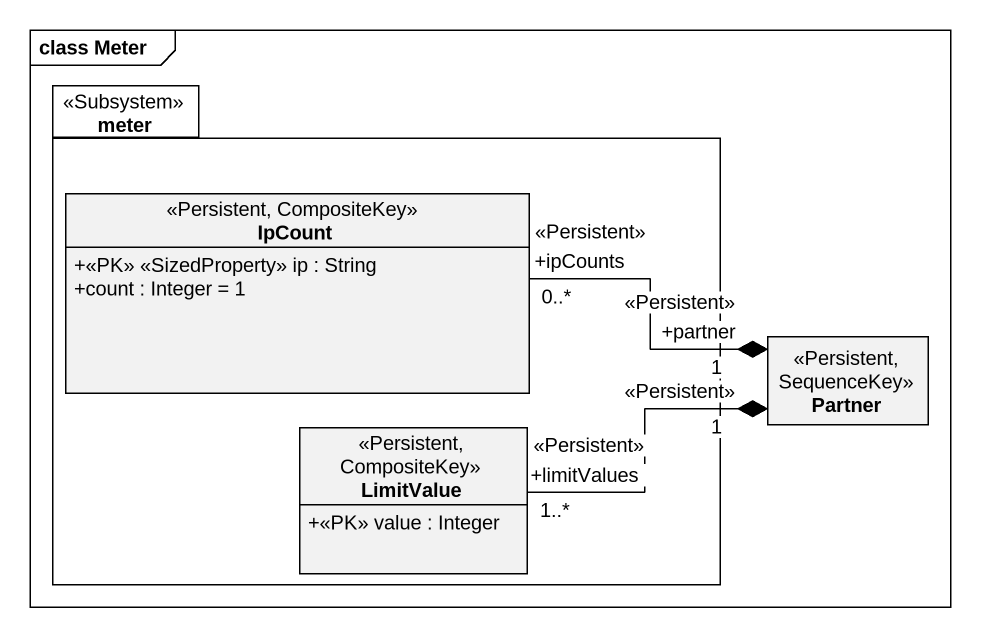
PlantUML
@startuml
mainframe class Meter
hide circle
hide empty members
skinparam classAttributeIconSize 0
package meter <<Subsystem>> {
  class IpCount <<Persistent, CompositeKey>> {
    +<<PK>> <<SizedProperty>> ip : String
    +count : Integer = 1
  }
  class LimitValue <<Persistent, CompositeKey>> {
    +<<PK>> value : Integer
  }
}
class Partner <<Persistent, SequenceKey>>
Partner "<<Persistent>>\n1\n+partner" *-left- "<<Persistent>>\n+ipCounts\n0..*" IpCount
Partner "<<Persistent>>\n1" *-left- "<<Persistent>>\n1..*\n+limitValues" LimitValue
@enduml
